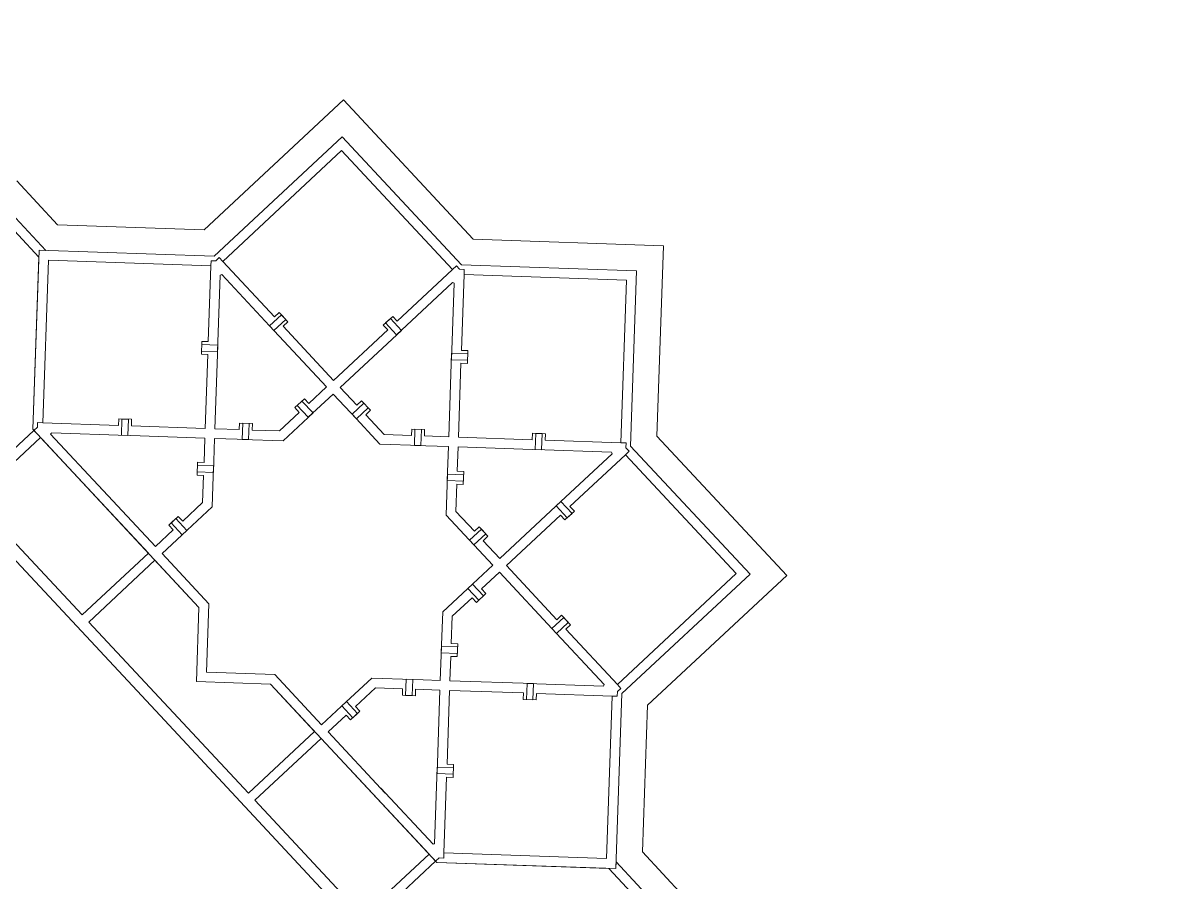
# Model space of a CAD drawing. Header units: inches. Extents: x 733725 to 1472938, y 4017711 to 8040520.
# Drawn here: x 734777.98 to 734813.52, y 4018831.93 to 4018858.49 of the extents above; entities that cross this region are included whole.
import ezdxf

# ---------------------------------------------------------------- set-up
doc = ezdxf.new("R2010")
doc.units = ezdxf.units.IN
doc.header["$MEASUREMENT"] = 0
doc.layers.add('H-HARAM3', color=123, linetype='Continuous', lineweight=5)
doc.layers.add('H-MAFSALL', color=31, linetype='Continuous', lineweight=13)

msp = doc.modelspace()

# ---------------------------------------------------------------- hatches: boundary and pattern name
at = {"layer": 'H-MAFSALL'}
h = msp.add_hatch(dxfattribs=at)
h.set_pattern_fill('ANGLE', color=256, scale=0.3, angle=45, style=0)
h.set_pattern_definition([(44.999999983, (-0.0012, 0.0002), (-1.4817422595, 1.4817422604), [1.524, -0.5715]), (134.999999983, (-0.0012, 0.0002), (-1.4817422604, -1.4817422595), [1.524, -0.5715])])
edge = h.paths.add_edge_path(flags=16)
edge.add_arc((734483.445, 4019138.19), 8, -50, 310)
edge = h.paths.add_edge_path(flags=16)
edge.add_arc((735041.69, 4018744.78), 5, 130, 310)
edge.add_arc((735041.69, 4018744.78), 5, -50, 130)
edge = h.paths.add_edge_path(flags=16)
edge.add_arc((734929.449, 4018650.032), 10, 307.1029, 310)
edge.add_line((734935.877, 4018642.372), (734935.481, 4018642.057))
edge = h.paths.add_edge_path(flags=16)
edge.add_arc((734448.304, 4018988.959), 5, -50, 310)
edge = h.paths.add_edge_path(flags=16)
edge.add_arc((734929.449, 4018650.032), 10, -50, 310)
edge = h.paths.add_edge_path()
edge.add_line((734470.495, 4018819.804), (734535.003, 4018852.189))
edge.add_line((734535.003, 4018852.189), (734535.003, 4018852.189))
edge.add_line((734535.003, 4018852.189), (734572.914, 4018810.916))
edge.add_arc((734615.714, 4018815.067), 43, 185.5397, 259.5981)
edge.add_line((734607.95, 4018772.774), (734656.259, 4018720.181))
edge.add_line((734656.259, 4018720.181), (734681.017, 4018702.881))
edge.add_line((734681.017, 4018702.881), (734689.467, 4018687.669))
edge.add_line((734689.467, 4018687.669), (734694.857, 4018680.12))
edge.add_line((734694.857, 4018680.12), (734719.321, 4018651.346))
edge.add_line((734719.321, 4018651.346), (734735.321, 4018631.946))
edge.add_line((734735.321, 4018631.946), (734738.811, 4018624.304))
edge.add_line((734738.811, 4018624.304), (734748.26, 4018603.512))
edge.add_line((734748.26, 4018603.512), (734747.516, 4018601.656))
edge.add_arc((734785.506, 4018511.871), 97.491, 107.72929, 112.93457, ccw=False)
edge.add_arc((734656.551, 4018541.881), 117.492, 25.08126, 32.34036, ccw=False)
edge.add_line((734762.964, 4018591.686), (734809.18, 4018581.942))
edge.add_line((734809.18, 4018581.942), (734866.219, 4018571.729))
edge.add_line((734866.219, 4018571.729), (734867.898, 4018578.513))
edge.add_line((734867.898, 4018578.513), (734907.725, 4018615.005))
edge.add_line((734907.725, 4018615.005), (734912.431, 4018609.829))
edge.add_line((734912.431, 4018609.829), (734975.64, 4018667.103))
edge.add_line((734975.64, 4018667.103), (734970.981, 4018672.229))
edge.add_line((734970.981, 4018672.229), (735032.04, 4018727.74))
edge.add_line((735032.04, 4018727.74), (735037.306, 4018722.006))
edge.add_line((735037.306, 4018722.006), (735052.413, 4018735.663))
edge.add_line((735052.413, 4018735.663), (735059.338, 4018741.922))
edge.add_line((735059.338, 4018741.922), (735066.401, 4018748.341))
edge.add_line((735066.401, 4018748.341), (735061.106, 4018754.165))
edge.add_line((735061.106, 4018754.165), (735117.118, 4018805.091))
edge.add_line((735117.118, 4018805.091), (735104.817, 4018818.622))
edge.add_line((735104.817, 4018818.622), (734958.677, 4018685.762))
edge.add_line((734958.677, 4018685.762), (734951.519, 4018693.635))
edge.add_line((734951.519, 4018693.635), (734933.872, 4018677.591))
edge.add_line((734933.872, 4018677.591), (734905.385, 4018651.693))
edge.add_line((734905.385, 4018651.693), (734888.108, 4018635.985))
edge.add_line((734888.108, 4018635.985), (734892.767, 4018630.86))
edge.add_line((734892.767, 4018630.86), (734854.667, 4018596.221))
edge.add_line((734854.667, 4018596.221), (734784.293, 4018608.823))
edge.add_arc((734788.7, 4018633.431), 25, 217.1653, 259.8479, ccw=False)
edge.add_line((734768.777, 4018618.328), (734704.047, 4018703.715))
edge.add_line((734704.047, 4018703.715), (734708.534, 4018710.947))
edge.add_line((734708.534, 4018710.947), (734700.207, 4018716.114))
edge.add_line((734700.207, 4018716.114), (734704.039, 4018722.289))
edge.add_line((734704.039, 4018722.289), (734698.091, 4018725.98))
edge.add_line((734698.091, 4018725.98), (734702.273, 4018732.721))
edge.add_line((734702.273, 4018732.721), (734702.336, 4018732.679))
edge.add_arc((734708.117, 4018741.415), 10.475, 236.5024, 314.0512)
edge.add_line((734715.401, 4018733.886), (734717.159, 4018735.485))
edge.add_line((734717.159, 4018735.485), (734722.231, 4018740.095))
edge.add_line((734722.231, 4018740.095), (734720.065, 4018742.478))
edge.add_line((734720.065, 4018742.478), (734726.132, 4018747.994))
edge.add_line((734726.132, 4018747.994), (734719.41, 4018755.387))
edge.add_line((734719.41, 4018755.387), (734713.218, 4018749.758))
edge.add_line((734713.218, 4018749.758), (734710.291, 4018752.978))
edge.add_line((734710.291, 4018752.978), (734716.483, 4018758.607))
edge.add_line((734716.483, 4018758.607), (734709.759, 4018766.003))
edge.add_line((734709.759, 4018766.003), (734703.567, 4018760.373))
edge.add_line((734703.567, 4018760.373), (734700.64, 4018763.593))
edge.add_line((734700.64, 4018763.593), (734706.832, 4018769.222))
edge.add_line((734706.832, 4018769.222), (734700.111, 4018776.616))
edge.add_line((734700.111, 4018776.616), (734694.4, 4018771.424))
edge.add_line((734694.4, 4018771.424), (734692.234, 4018773.807))
edge.add_line((734692.234, 4018773.807), (734686.631, 4018768.713))
edge.add_line((734686.631, 4018768.713), (734683.931, 4018766.258))
edge.add_arc((734691.488, 4018755.604), 13.062, 125.3471, 234.1486)
edge.add_line((734683.838, 4018745.017), (734679.674, 4018738.306))
edge.add_line((734679.674, 4018738.306), (734673.726, 4018741.996))
edge.add_line((734673.726, 4018741.996), (734673.41, 4018741.491))
edge.add_line((734673.41, 4018741.491), (734673.274, 4018741.576))
edge.add_line((734673.274, 4018741.576), (734669.424, 4018735.372))
edge.add_line((734669.424, 4018735.372), (734662.891, 4018739.425))
edge.add_line((734662.891, 4018739.425), (734661.12, 4018740.524))
edge.add_line((734661.12, 4018740.524), (734662.269, 4018742.424))
edge.add_line((734662.269, 4018742.424), (734639.091, 4018767.919))
edge.add_line((734639.091, 4018767.919), (734644.863, 4018773.166))
edge.add_line((734644.863, 4018773.166), (734641.27, 4018777.117))
edge.add_line((734641.27, 4018777.117), (734635.499, 4018771.87))
edge.add_line((734635.499, 4018771.87), (734624.539, 4018783.924))
edge.add_line((734624.539, 4018783.924), (734623.801, 4018783.25))
edge.add_line((734623.801, 4018783.25), (734611.491, 4018796.79))
edge.add_line((734611.491, 4018796.79), (734615.969, 4018800.904))
edge.add_line((734615.969, 4018800.904), (734613.206, 4018803.943))
edge.add_line((734613.206, 4018803.943), (734611.359, 4018802.264))
edge.add_line((734611.359, 4018802.264), (734611.02, 4018802.637))
edge.add_line((734611.02, 4018802.637), (734608.08, 4018802.777))
edge.add_line((734608.08, 4018802.777), (734607.708, 4018802.438))
edge.add_line((734607.708, 4018802.438), (734600.959, 4018809.861))
edge.add_line((734600.959, 4018809.861), (734601.332, 4018810.2))
edge.add_line((734601.332, 4018810.2), (734601.471, 4018813.14))
edge.add_line((734601.471, 4018813.14), (734601.133, 4018813.512))
edge.add_line((734601.133, 4018813.512), (734602.98, 4018815.191))
edge.add_line((734602.98, 4018815.191), (734600.195, 4018818.254))
edge.add_line((734600.195, 4018818.254), (734595.696, 4018814.164))
edge.add_line((734595.696, 4018814.164), (734583.386, 4018827.704))
edge.add_line((734583.386, 4018827.704), (734584.128, 4018828.375))
edge.add_line((734584.128, 4018828.375), (734573.169, 4018840.43))
edge.add_line((734573.169, 4018840.43), (734578.94, 4018845.677))
edge.add_line((734578.94, 4018845.677), (734575.348, 4018849.628))
edge.add_line((734575.348, 4018849.628), (734569.576, 4018844.381))
edge.add_line((734569.576, 4018844.381), (734546.398, 4018869.875))
edge.add_line((734546.398, 4018869.875), (734544.397, 4018868.912))
edge.add_line((734544.397, 4018868.912), (734540.057, 4018877.668))
edge.add_line((734540.057, 4018877.668), (734546.599, 4018880.911))
edge.add_line((734546.599, 4018880.911), (734546.526, 4018881.057))
edge.add_line((734546.526, 4018881.057), (734547.06, 4018881.322))
edge.add_line((734547.06, 4018881.322), (734543.952, 4018887.593))
edge.add_line((734543.952, 4018887.593), (734551.028, 4018891.101))
edge.add_arc((734562.294, 4018897.711), 13.062, 210.4016, 319.2031)
edge.add_line((734572.182, 4018889.177), (734580.485, 4018896.725))
edge.add_line((734580.485, 4018896.725), (734578.319, 4018899.107))
edge.add_line((734578.319, 4018899.107), (734584.029, 4018904.299))
edge.add_line((734584.029, 4018904.299), (734577.183, 4018911.579))
edge.add_line((734577.183, 4018911.579), (734571.116, 4018906.063))
edge.add_line((734571.116, 4018906.063), (734568.189, 4018909.283))
edge.add_line((734568.189, 4018909.283), (734574.256, 4018914.799))
edge.add_line((734574.256, 4018914.799), (734567.532, 4018922.195))
edge.add_line((734567.532, 4018922.195), (734561.465, 4018916.679))
edge.add_line((734561.465, 4018916.679), (734558.538, 4018919.898))
edge.add_line((734558.538, 4018919.898), (734564.605, 4018925.414))
edge.add_line((734564.605, 4018925.414), (734558.008, 4018932.921))
edge.add_line((734558.008, 4018932.921), (734551.941, 4018927.405))
edge.add_line((734551.941, 4018927.405), (734549.774, 4018929.787))
edge.add_line((734549.774, 4018929.787), (734542.945, 4018923.578))
edge.add_arc((734549.637, 4018915.633), 10.388, 130.1084, 208.8482)
edge.add_line((734540.538, 4018910.621), (734533.43, 4018907.097))
edge.add_line((734533.43, 4018907.097), (734530.321, 4018913.369))
edge.add_line((734530.321, 4018913.369), (734523.81, 4018910.141))
edge.add_line((734523.81, 4018910.141), (734519.422, 4018918.991))
edge.add_line((734519.422, 4018918.991), (734518.414, 4018918.49))
edge.add_line((734518.414, 4018918.49), (734483.652, 4018963.612))
edge.add_line((734483.652, 4018963.612), (734466.216, 4018986.25))
edge.add_arc((734446.342, 4018986.524), 19.876, -0.7881, 95.2465)
edge.add_line((734444.525, 4019006.316), (734441.745, 4019010.015))
edge.add_arc((734457.733, 4019022.03), 20, 159.6381, 216.9245, ccw=False)
edge.add_line((734438.983, 4019028.989), (734449.624, 4019057.661))
edge.add_arc((734468.375, 4019050.702), 20, 132.2751, 159.6381, ccw=False)
edge.add_line((734454.921, 4019065.5), (734492.174, 4019099.369))
edge.add_line((734492.174, 4019099.369), (734492.352, 4019103.094))
edge.add_line((734492.352, 4019103.094), (734518.495, 4019128.91))
edge.add_line((734518.495, 4019128.91), (734515.932, 4019129.032))
edge.add_line((734515.932, 4019129.032), (734509.618, 4019135.985))
edge.add_line((734509.618, 4019135.985), (734510.13, 4019146.749))
edge.add_line((734510.13, 4019146.749), (734519.735, 4019155.04))
edge.add_line((734519.735, 4019155.04), (734521.152, 4019171.133))
edge.add_line((734521.152, 4019171.133), (734507.472, 4019199.486))
edge.add_line((734507.472, 4019199.486), (734476.686, 4019171.099))
edge.add_line((734476.686, 4019171.099), (734472.574, 4019167.308))
edge.add_line((734472.574, 4019167.308), (734466.913, 4019162.087))
edge.add_line((734466.913, 4019162.087), (734466.392, 4019149.251))
edge.add_line((734466.392, 4019149.251), (734473.058, 4019142.023))
edge.add_line((734473.058, 4019142.023), (734470.728, 4019136.003))
edge.add_line((734470.728, 4019136.003), (734468.209, 4019122.907))
edge.add_line((734468.209, 4019122.907), (734466.607, 4019104.847))
edge.add_line((734466.607, 4019104.847), (734464.67, 4019103.328))
edge.add_line((734464.67, 4019103.328), (734460.43, 4019099.47))
edge.add_line((734460.43, 4019099.47), (734439.912, 4019080.557))
edge.add_arc((734466.972, 4019051.099), 40, 132.5703, 159.9333)
edge.add_line((734429.4, 4019064.824), (734425.787, 4019054.932))
edge.add_arc((734492.611, 4019019.499), 75.638, 152.06563, 155.27115)
edge.add_line((734423.91, 4019051.14), (734418.436, 4019034.299))
edge.add_line((734418.436, 4019034.299), (734418.393, 4019032.833))
edge.add_arc((734464.107, 4019027.499), 46.024, 173.3446, 190.8662)
edge.add_arc((734458.101, 4019026.815), 40, 191.5252, 222.5703)
edge.add_line((734428.643, 4018999.755), (734431.55, 4018996.591))
edge.add_arc((734450.637, 4018990.594), 20.007, 162.5586, 282.582)
edge.add_line((734454.995, 4018971.068), (734472.935, 4018951.538))
edge.add_line((734472.935, 4018951.538), (734489.366, 4018933.651))
edge.add_line((734489.366, 4018933.651), (734498.083, 4018916.295))
edge.add_line((734498.083, 4018916.295), (734467.009, 4018900.695))
edge.add_line((734467.009, 4018900.695), (734457.734, 4018896.038))
edge.add_line((734457.734, 4018896.038), (734446.846, 4018890.572))
edge.add_line((734446.846, 4018890.572), (734436.474, 4018885.365))
edge.add_line((734436.474, 4018885.365), (734448.8, 4018875.981))
edge.add_line((734448.8, 4018875.981), (734461.775, 4018837.145))
edge.add_line((734461.775, 4018837.145), (734470.495, 4018819.804))

# ---------------------------------------------------------------- linework, layer by layer
at = {"layer": 'H-HARAM3'}
for p, q in [((734783.581, 4018852.095), (734787.888, 4018856.112)), ((734783.581, 4018852.095), (734787.888, 4018856.112)), ((734787.888, 4018856.112), (734791.904, 4018851.805)), ((734787.888, 4018856.112), (734791.904, 4018851.805)), ((734787.848, 4018854.974), (734783.886, 4018851.279)), ((734787.848, 4018854.974), (734783.886, 4018851.279)), ((734791.543, 4018851.013), (734787.848, 4018854.974)), ((734791.543, 4018851.013), (734787.848, 4018854.974)), ((734784.155, 4018851.12), (734787.833, 4018854.55)), ((734784.155, 4018851.12), (734787.833, 4018854.55)), ((734787.833, 4018854.55), (734791.264, 4018850.872)), ((734787.833, 4018854.55), (734791.264, 4018850.872)), ((734777.781, 4018853.607), (734779.045, 4018852.252)), ((734777.781, 4018853.607), (734779.045, 4018852.252)), ((734777.193, 4018853.058), (734778.684, 4018851.46)), ((734777.193, 4018853.058), (734778.684, 4018851.46)), ((734778.464, 4018851.255), (734777.124, 4018852.693)), ((734778.464, 4018851.255), (734777.124, 4018852.693)), ((734779.045, 4018852.252), (734783.581, 4018852.095)), ((734779.045, 4018852.252), (734783.581, 4018852.095)), ((734791.904, 4018851.805), (734797.79, 4018851.6)), ((734791.904, 4018851.805), (734797.79, 4018851.6)), ((734797.79, 4018851.6), (734797.585, 4018845.715)), ((734797.79, 4018851.6), (734797.585, 4018845.715)), ((734778.472, 4018851.467), (734778.279, 4018845.929)), ((734778.472, 4018851.467), (734778.279, 4018845.929)), ((734778.472, 4018851.467), (734778.279, 4018845.929)), ((734778.472, 4018851.467), (734778.279, 4018845.929)), ((734778.279, 4018845.929), (734778.464, 4018851.255)), ((734778.279, 4018845.929), (734778.464, 4018851.255)), ((734778.684, 4018851.46), (734778.472, 4018851.467)), ((734783.886, 4018851.279), (734778.472, 4018851.467)), ((734778.684, 4018851.46), (734778.472, 4018851.467)), ((734783.886, 4018851.279), (734778.472, 4018851.467)), ((734783.939, 4018851.137), (734784.046, 4018851.237)), ((734784.046, 4018851.237), (734783.939, 4018851.137)), ((734784.046, 4018851.237), (734783.939, 4018851.137)), ((734783.939, 4018851.137), (734784.046, 4018851.237)), ((734784.046, 4018851.237), (734784.155, 4018851.12)), ((734784.155, 4018851.12), (734784.046, 4018851.237)), ((734784.155, 4018851.12), (734784.046, 4018851.237)), ((734784.046, 4018851.237), (734784.155, 4018851.12)), ((734778.586, 4018846.13), (734778.761, 4018851.157)), ((734778.586, 4018846.13), (734778.761, 4018851.157)), ((734778.761, 4018851.157), (734783.788, 4018850.982)), ((734778.761, 4018851.157), (734783.788, 4018850.982)), ((734783.788, 4018850.982), (734783.706, 4018848.639)), ((734783.788, 4018850.982), (734783.706, 4018848.639)), ((734783.788, 4018850.982), (734783.793, 4018851.142)), ((734783.793, 4018851.142), (734783.788, 4018850.982)), ((734783.793, 4018851.142), (734783.788, 4018850.982)), ((734783.788, 4018850.982), (734783.793, 4018851.142)), ((734783.793, 4018851.142), (734783.939, 4018851.137)), ((734783.939, 4018851.137), (734783.793, 4018851.142)), ((734783.793, 4018851.142), (734783.939, 4018851.137)), ((734783.939, 4018851.137), (734783.793, 4018851.142)), ((734785.754, 4018849.405), (734784.155, 4018851.12)), ((734785.754, 4018849.405), (734784.155, 4018851.12)), ((734791.264, 4018850.872), (734789.55, 4018849.273)), ((734791.264, 4018850.872), (734789.55, 4018849.273)), ((734791.264, 4018850.872), (734791.381, 4018850.981)), ((734791.381, 4018850.981), (734791.264, 4018850.872)), ((734791.264, 4018850.872), (734791.381, 4018850.981)), ((734791.381, 4018850.981), (734791.264, 4018850.872)), ((734791.381, 4018850.981), (734791.481, 4018850.875)), ((734791.481, 4018850.875), (734791.381, 4018850.981)), ((734791.481, 4018850.875), (734791.381, 4018850.981)), ((734791.381, 4018850.981), (734791.481, 4018850.875)), ((734791.481, 4018850.875), (734791.626, 4018850.87)), ((734791.626, 4018850.87), (734791.481, 4018850.875)), ((734791.481, 4018850.875), (734791.626, 4018850.87)), ((734791.626, 4018850.87), (734791.481, 4018850.875)), ((734796.958, 4018850.824), (734791.543, 4018851.013)), ((734796.958, 4018850.824), (734791.543, 4018851.013)), ((734791.626, 4018850.87), (734791.621, 4018850.71)), ((734791.621, 4018850.71), (734791.626, 4018850.87)), ((734791.626, 4018850.87), (734791.621, 4018850.71)), ((734791.621, 4018850.71), (734791.626, 4018850.87)), ((734783.996, 4018848.329), (734784.078, 4018850.695)), ((734783.996, 4018848.329), (734784.078, 4018850.695)), ((734784.078, 4018850.695), (734784.102, 4018850.703)), ((734784.078, 4018850.695), (734784.102, 4018850.703)), ((734784.102, 4018850.703), (734784.125, 4018850.712)), ((734784.102, 4018850.703), (734784.125, 4018850.712)), ((734784.125, 4018850.712), (734785.739, 4018848.981)), ((734784.125, 4018850.712), (734785.739, 4018848.981)), ((734791.539, 4018848.367), (734791.621, 4018850.71)), ((734791.539, 4018848.367), (734791.621, 4018850.71)), ((734791.621, 4018850.71), (734796.648, 4018850.535)), ((734791.621, 4018850.71), (734796.648, 4018850.535)), ((734796.648, 4018850.535), (734796.473, 4018845.508)), ((734796.648, 4018850.535), (734796.473, 4018845.508)), ((734796.769, 4018845.41), (734796.958, 4018850.824)), ((734796.769, 4018845.41), (734796.958, 4018850.824)), ((734791.266, 4018850.464), (734789.535, 4018848.849)), ((734791.266, 4018850.464), (734789.535, 4018848.849)), ((734791.229, 4018848.078), (734791.311, 4018850.443)), ((734791.229, 4018848.078), (734791.311, 4018850.443)), ((734791.289, 4018850.453), (734791.266, 4018850.464)), ((734791.289, 4018850.453), (734791.266, 4018850.464)), ((734791.311, 4018850.443), (734791.289, 4018850.453)), ((734791.311, 4018850.443), (734791.289, 4018850.453)), ((734785.969, 4018849.469), (734785.603, 4018849.128)), ((734785.969, 4018849.469), (734785.603, 4018849.128)), ((734785.9, 4018849.542), (734785.754, 4018849.405)), ((734785.9, 4018849.542), (734785.754, 4018849.405)), ((734786.173, 4018849.249), (734785.9, 4018849.542)), ((734786.173, 4018849.249), (734785.9, 4018849.542)), ((734786.105, 4018849.322), (734785.969, 4018849.469)), ((734786.105, 4018849.322), (734785.969, 4018849.469)), ((734785.603, 4018849.128), (734787.367, 4018847.237)), ((734785.603, 4018849.128), (734787.367, 4018847.237)), ((734785.739, 4018848.981), (734786.105, 4018849.322)), ((734785.739, 4018848.981), (734786.105, 4018849.322)), ((734786.027, 4018849.113), (734786.173, 4018849.249)), ((734786.027, 4018849.113), (734786.173, 4018849.249)), ((734787.586, 4018847.441), (734786.027, 4018849.113)), ((734787.586, 4018847.441), (734786.027, 4018849.113)), ((734789.413, 4018849.42), (734789.121, 4018849.147)), ((734789.413, 4018849.42), (734789.121, 4018849.147)), ((734789.121, 4018849.147), (734789.257, 4018849)), ((734789.121, 4018849.147), (734789.257, 4018849)), ((734789.194, 4018849.215), (734789.34, 4018849.351)), ((734789.194, 4018849.215), (734789.34, 4018849.351)), ((734789.535, 4018848.849), (734789.194, 4018849.215)), ((734789.535, 4018848.849), (734789.194, 4018849.215)), ((734789.34, 4018849.351), (734789.681, 4018848.986)), ((734789.34, 4018849.351), (734789.681, 4018848.986)), ((734789.55, 4018849.273), (734789.413, 4018849.42)), ((734789.55, 4018849.273), (734789.413, 4018849.42)), ((734782.216, 4018837.074), (734771.226, 4018848.856)), ((734782.216, 4018837.074), (734771.226, 4018848.856)), ((734789.257, 4018849), (734787.586, 4018847.441)), ((734789.257, 4018849), (734787.586, 4018847.441)), ((734789.681, 4018848.986), (734787.791, 4018847.222)), ((734789.681, 4018848.986), (734787.791, 4018847.222)), ((734783.507, 4018848.646), (734783.493, 4018848.247)), ((734783.507, 4018848.646), (734783.493, 4018848.247)), ((734783.503, 4018848.546), (734783.496, 4018848.347)), ((734783.503, 4018848.546), (734783.496, 4018848.347)), ((734784.003, 4018848.529), (734783.503, 4018848.546)), ((734784.003, 4018848.529), (734783.503, 4018848.546)), ((734783.706, 4018848.639), (734783.507, 4018848.646)), ((734783.706, 4018848.639), (734783.507, 4018848.646)), ((734783.913, 4018845.945), (734784.003, 4018848.529)), ((734783.913, 4018845.945), (734784.003, 4018848.529)), ((734783.493, 4018848.247), (734783.693, 4018848.24)), ((734783.493, 4018848.247), (734783.693, 4018848.24)), ((734783.496, 4018848.347), (734783.996, 4018848.329)), ((734783.496, 4018848.347), (734783.996, 4018848.329)), ((734783.693, 4018848.24), (734783.613, 4018845.955)), ((734783.693, 4018848.24), (734783.613, 4018845.955)), ((734791.146, 4018845.693), (734791.236, 4018848.277)), ((734791.146, 4018845.693), (734791.236, 4018848.277)), ((734791.729, 4018848.06), (734791.229, 4018848.078)), ((734791.729, 4018848.06), (734791.229, 4018848.078)), ((734791.236, 4018848.277), (734791.736, 4018848.26)), ((734791.236, 4018848.277), (734791.736, 4018848.26)), ((734791.739, 4018848.36), (734791.539, 4018848.367)), ((734791.739, 4018848.36), (734791.539, 4018848.367)), ((734791.725, 4018847.96), (734791.739, 4018848.36)), ((734791.725, 4018847.96), (734791.739, 4018848.36)), ((734791.736, 4018848.26), (734791.729, 4018848.06)), ((734791.736, 4018848.26), (734791.729, 4018848.06)), ((734791.446, 4018845.683), (734791.525, 4018847.967)), ((734791.446, 4018845.683), (734791.525, 4018847.967)), ((734791.525, 4018847.967), (734791.725, 4018847.96)), ((734791.525, 4018847.967), (734791.725, 4018847.96)), ((734786.801, 4018846.299), (734787.571, 4018847.017)), ((734786.801, 4018846.299), (734787.571, 4018847.017)), ((734787.367, 4018847.237), (734786.815, 4018846.723)), ((734787.367, 4018847.237), (734786.815, 4018846.723)), ((734787.571, 4018847.017), (734788.29, 4018846.247)), ((734787.571, 4018847.017), (734788.29, 4018846.247)), ((734787.791, 4018847.222), (734788.305, 4018846.671)), ((734787.791, 4018847.222), (734788.305, 4018846.671)), ((734786.679, 4018846.869), (734786.386, 4018846.596)), ((734786.679, 4018846.869), (734786.386, 4018846.596)), ((734786.386, 4018846.596), (734786.523, 4018846.45)), ((734786.386, 4018846.596), (734786.523, 4018846.45)), ((734786.606, 4018846.801), (734786.459, 4018846.664)), ((734786.606, 4018846.801), (734786.459, 4018846.664)), ((734786.459, 4018846.664), (734786.801, 4018846.299)), ((734786.459, 4018846.664), (734786.801, 4018846.299)), ((734786.947, 4018846.435), (734786.606, 4018846.801)), ((734786.947, 4018846.435), (734786.606, 4018846.801)), ((734786.815, 4018846.723), (734786.679, 4018846.869)), ((734786.815, 4018846.723), (734786.679, 4018846.869)), ((734788.519, 4018846.734), (734788.154, 4018846.393)), ((734788.519, 4018846.734), (734788.154, 4018846.393)), ((734788.305, 4018846.671), (734788.451, 4018846.807)), ((734788.305, 4018846.671), (734788.451, 4018846.807)), ((734788.451, 4018846.807), (734788.724, 4018846.515)), ((734788.451, 4018846.807), (734788.724, 4018846.515)), ((734788.656, 4018846.588), (734788.519, 4018846.734)), ((734788.656, 4018846.588), (734788.519, 4018846.734)), ((734780.936, 4018846.249), (734780.929, 4018846.049)), ((734780.936, 4018846.249), (734780.929, 4018846.049)), ((734781.336, 4018846.235), (734780.936, 4018846.249)), ((734781.336, 4018846.235), (734780.936, 4018846.249)), ((734781.019, 4018845.746), (734781.036, 4018846.245)), ((734781.019, 4018845.746), (734781.036, 4018846.245)), ((734781.036, 4018846.245), (734781.236, 4018846.238)), ((734781.036, 4018846.245), (734781.236, 4018846.238)), ((734786.523, 4018846.45), (734785.907, 4018845.876)), ((734786.523, 4018846.45), (734785.907, 4018845.876)), ((734786.021, 4018845.572), (734786.947, 4018846.435)), ((734786.021, 4018845.572), (734786.947, 4018846.435)), ((734788.154, 4018846.393), (734789.017, 4018845.467)), ((734788.154, 4018846.393), (734789.017, 4018845.467)), ((734788.29, 4018846.247), (734788.656, 4018846.588)), ((734788.29, 4018846.247), (734788.656, 4018846.588)), ((734788.724, 4018846.515), (734788.578, 4018846.378)), ((734788.724, 4018846.515), (734788.578, 4018846.378)), ((734788.578, 4018846.378), (734789.152, 4018845.763)), ((734788.578, 4018846.378), (734789.152, 4018845.763)), ((734776.266, 4018843.98), (734778.315, 4018845.891)), ((734776.266, 4018843.98), (734778.315, 4018845.891)), ((734778.279, 4018845.929), (734783.42, 4018840.417)), ((734778.279, 4018845.929), (734783.42, 4018840.417)), ((734778.315, 4018845.891), (734778.279, 4018845.929)), ((734778.315, 4018845.891), (734778.279, 4018845.929)), ((734778.279, 4018845.929), (734783.42, 4018840.417)), ((734778.279, 4018845.929), (734783.42, 4018840.417)), ((734778.315, 4018845.891), (734778.421, 4018845.99)), ((734778.421, 4018845.99), (734778.315, 4018845.891)), ((734778.421, 4018845.99), (734778.315, 4018845.891)), ((734778.315, 4018845.891), (734778.421, 4018845.99)), ((734778.424, 4018845.774), (734778.315, 4018845.891)), ((734778.315, 4018845.891), (734778.424, 4018845.774)), ((734778.424, 4018845.774), (734778.315, 4018845.891)), ((734778.315, 4018845.891), (734778.424, 4018845.774)), ((734778.421, 4018845.99), (734778.426, 4018846.136)), ((734778.426, 4018846.136), (734778.421, 4018845.99)), ((734778.426, 4018846.136), (734778.421, 4018845.99)), ((734778.421, 4018845.99), (734778.426, 4018846.136)), ((734778.426, 4018846.136), (734778.586, 4018846.13)), ((734778.586, 4018846.13), (734778.426, 4018846.136)), ((734778.586, 4018846.13), (734778.426, 4018846.136)), ((734778.426, 4018846.136), (734778.586, 4018846.13)), ((734780.929, 4018846.049), (734778.586, 4018846.13)), ((734780.929, 4018846.049), (734778.586, 4018846.13)), ((734781.236, 4018846.238), (734781.218, 4018845.739)), ((734781.236, 4018846.238), (734781.218, 4018845.739)), ((734781.329, 4018846.035), (734781.336, 4018846.235)), ((734781.329, 4018846.035), (734781.336, 4018846.235)), ((734783.613, 4018845.955), (734781.329, 4018846.035)), ((734783.613, 4018845.955), (734781.329, 4018846.035)), ((734784.666, 4018845.919), (734783.913, 4018845.945)), ((734784.666, 4018845.919), (734783.913, 4018845.945)), ((734784.673, 4018846.119), (734784.666, 4018845.919)), ((734784.673, 4018846.119), (734784.666, 4018845.919)), ((734785.073, 4018846.105), (734784.673, 4018846.119)), ((734785.073, 4018846.105), (734784.673, 4018846.119)), ((734784.773, 4018846.115), (734784.756, 4018845.616)), ((734784.773, 4018846.115), (734784.756, 4018845.616)), ((734784.973, 4018846.108), (734784.773, 4018846.115)), ((734784.973, 4018846.108), (734784.773, 4018846.115)), ((734784.956, 4018845.609), (734784.973, 4018846.108)), ((734784.956, 4018845.609), (734784.973, 4018846.108)), ((734785.066, 4018845.905), (734785.073, 4018846.105)), ((734785.066, 4018845.905), (734785.073, 4018846.105)), ((734785.907, 4018845.876), (734785.066, 4018845.905)), ((734785.907, 4018845.876), (734785.066, 4018845.905)), ((734789.993, 4018845.734), (734790, 4018845.933)), ((734789.993, 4018845.734), (734790, 4018845.933)), ((734790, 4018845.933), (734790.4, 4018845.919)), ((734790, 4018845.933), (734790.4, 4018845.919)), ((734790.1, 4018845.93), (734790.082, 4018845.43)), ((734790.1, 4018845.93), (734790.082, 4018845.43)), ((734790.3, 4018845.923), (734790.1, 4018845.93)), ((734790.3, 4018845.923), (734790.1, 4018845.93)), ((734790.282, 4018845.423), (734790.3, 4018845.923)), ((734790.282, 4018845.423), (734790.3, 4018845.923)), ((734790.4, 4018845.919), (734790.393, 4018845.72)), ((734790.4, 4018845.919), (734790.393, 4018845.72)), ((734778.519, 4018845.671), (734776.471, 4018843.761)), ((734778.519, 4018845.671), (734776.471, 4018843.761)), ((734781.855, 4018842.095), (734778.519, 4018845.671)), ((734781.855, 4018842.095), (734778.519, 4018845.671)), ((734778.843, 4018845.798), (734778.832, 4018845.775)), ((734778.843, 4018845.798), (734778.832, 4018845.775)), ((734778.832, 4018845.775), (734780.447, 4018844.045)), ((734778.832, 4018845.775), (734780.447, 4018844.045)), ((734778.853, 4018845.821), (734778.843, 4018845.798)), ((734778.853, 4018845.821), (734778.843, 4018845.798)), ((734781.218, 4018845.739), (734778.853, 4018845.821)), ((734781.218, 4018845.739), (734778.853, 4018845.821)), ((734783.603, 4018845.656), (734781.019, 4018845.746)), ((734783.603, 4018845.656), (734781.019, 4018845.746)), ((734783.576, 4018844.902), (734783.603, 4018845.656)), ((734783.576, 4018844.902), (734783.603, 4018845.656)), ((734783.866, 4018844.592), (734783.902, 4018845.645)), ((734783.866, 4018844.592), (734783.902, 4018845.645)), ((734783.902, 4018845.645), (734784.956, 4018845.609)), ((734783.902, 4018845.645), (734784.956, 4018845.609)), ((734784.756, 4018845.616), (734786.021, 4018845.572)), ((734784.756, 4018845.616), (734786.021, 4018845.572)), ((734789.152, 4018845.763), (734789.993, 4018845.734)), ((734789.152, 4018845.763), (734789.993, 4018845.734)), ((734790.393, 4018845.72), (734791.146, 4018845.693)), ((734790.393, 4018845.72), (734791.146, 4018845.693)), ((734793.73, 4018845.603), (734791.446, 4018845.683)), ((734793.73, 4018845.603), (734791.446, 4018845.683)), ((734793.737, 4018845.803), (734793.73, 4018845.603)), ((734793.737, 4018845.803), (734793.73, 4018845.603)), ((734794.137, 4018845.789), (734793.737, 4018845.803)), ((734794.137, 4018845.789), (734793.737, 4018845.803)), ((734793.837, 4018845.8), (734793.82, 4018845.3)), ((734793.837, 4018845.8), (734793.82, 4018845.3)), ((734794.037, 4018845.793), (734793.837, 4018845.8)), ((734794.037, 4018845.793), (734793.837, 4018845.8)), ((734794.019, 4018845.293), (734794.037, 4018845.793)), ((734794.019, 4018845.293), (734794.037, 4018845.793)), ((734794.13, 4018845.59), (734794.137, 4018845.789)), ((734794.13, 4018845.59), (734794.137, 4018845.789)), ((734796.473, 4018845.508), (734794.13, 4018845.59)), ((734796.473, 4018845.508), (734794.13, 4018845.59)), ((734797.585, 4018845.715), (734801.602, 4018841.408)), ((734797.585, 4018845.715), (734801.602, 4018841.408)), ((734789.017, 4018845.467), (734790.282, 4018845.423)), ((734789.017, 4018845.467), (734790.282, 4018845.423)), ((734790.082, 4018845.43), (734791.136, 4018845.394)), ((734790.082, 4018845.43), (734791.136, 4018845.394)), ((734791.136, 4018845.394), (734791.099, 4018844.34)), ((734791.136, 4018845.394), (734791.099, 4018844.34)), ((734791.409, 4018844.63), (734791.435, 4018845.383)), ((734791.409, 4018844.63), (734791.435, 4018845.383)), ((734791.435, 4018845.383), (734794.019, 4018845.293)), ((734791.435, 4018845.383), (734794.019, 4018845.293)), ((734793.82, 4018845.3), (734796.185, 4018845.218)), ((734793.82, 4018845.3), (734796.185, 4018845.218)), ((734796.185, 4018845.218), (734796.194, 4018845.194)), ((734796.185, 4018845.218), (734796.194, 4018845.194)), ((734796.194, 4018845.194), (734796.203, 4018845.171)), ((734796.194, 4018845.194), (734796.203, 4018845.171)), ((734796.633, 4018845.503), (734796.473, 4018845.508)), ((734796.473, 4018845.508), (734796.633, 4018845.503)), ((734796.633, 4018845.503), (734796.473, 4018845.508)), ((734796.473, 4018845.508), (734796.633, 4018845.503)), ((734796.61, 4018845.141), (734796.727, 4018845.25)), ((734796.727, 4018845.25), (734796.61, 4018845.141)), ((734796.61, 4018845.141), (734796.727, 4018845.25)), ((734796.727, 4018845.25), (734796.61, 4018845.141)), ((734796.628, 4018845.357), (734796.633, 4018845.503)), ((734796.633, 4018845.503), (734796.628, 4018845.357)), ((734796.633, 4018845.503), (734796.628, 4018845.357)), ((734796.628, 4018845.357), (734796.633, 4018845.503)), ((734796.727, 4018845.25), (734796.628, 4018845.357)), ((734796.628, 4018845.357), (734796.727, 4018845.25)), ((734796.727, 4018845.25), (734796.628, 4018845.357)), ((734796.628, 4018845.357), (734796.727, 4018845.25)), ((734800.465, 4018841.448), (734796.769, 4018845.41)), ((734800.465, 4018841.448), (734796.769, 4018845.41)), ((734783.363, 4018844.509), (734783.377, 4018844.909)), ((734783.363, 4018844.509), (734783.377, 4018844.909)), ((734783.377, 4018844.909), (734783.576, 4018844.902)), ((734783.377, 4018844.909), (734783.576, 4018844.902)), ((734796.203, 4018845.171), (734794.472, 4018843.557)), ((734796.203, 4018845.171), (734794.472, 4018843.557)), ((734796.61, 4018845.141), (734794.896, 4018843.542)), ((734796.61, 4018845.141), (734794.896, 4018843.542)), ((734800.041, 4018841.463), (734796.61, 4018845.141)), ((734800.041, 4018841.463), (734796.61, 4018845.141)), ((734783.562, 4018844.502), (734783.363, 4018844.509)), ((734783.562, 4018844.502), (734783.363, 4018844.509)), ((734783.373, 4018844.809), (734783.366, 4018844.609)), ((734783.373, 4018844.809), (734783.366, 4018844.609)), ((734783.366, 4018844.609), (734783.866, 4018844.592)), ((734783.366, 4018844.609), (734783.866, 4018844.592)), ((734783.873, 4018844.792), (734783.373, 4018844.809)), ((734783.873, 4018844.792), (734783.373, 4018844.809)), ((734783.533, 4018843.661), (734783.562, 4018844.502)), ((734783.533, 4018843.661), (734783.562, 4018844.502)), ((734783.829, 4018843.527), (734783.873, 4018844.792)), ((734783.829, 4018843.527), (734783.873, 4018844.792)), ((734791.106, 4018844.54), (734791.062, 4018843.275)), ((734791.106, 4018844.54), (734791.062, 4018843.275)), ((734791.606, 4018844.523), (734791.106, 4018844.54)), ((734791.606, 4018844.523), (734791.106, 4018844.54)), ((734791.609, 4018844.623), (734791.409, 4018844.63)), ((734791.609, 4018844.623), (734791.409, 4018844.63)), ((734791.595, 4018844.223), (734791.609, 4018844.623)), ((734791.595, 4018844.223), (734791.609, 4018844.623)), ((734791.599, 4018844.323), (734791.606, 4018844.523)), ((734791.599, 4018844.323), (734791.606, 4018844.523)), ((734780.31, 4018844.191), (734782.074, 4018842.3)), ((734780.447, 4018844.045), (734780.31, 4018844.191)), ((734780.31, 4018844.191), (734782.074, 4018842.3)), ((734780.447, 4018844.045), (734780.31, 4018844.191)), ((734791.099, 4018844.34), (734791.599, 4018844.323)), ((734791.099, 4018844.34), (734791.599, 4018844.323)), ((734791.366, 4018843.389), (734791.395, 4018844.23)), ((734791.366, 4018843.389), (734791.395, 4018844.23)), ((734791.395, 4018844.23), (734791.595, 4018844.223)), ((734791.395, 4018844.23), (734791.595, 4018844.223)), ((734776.471, 4018843.761), (734779.806, 4018840.185)), ((734776.471, 4018843.761), (734779.806, 4018840.185)), ((734782.903, 4018842.663), (734783.829, 4018843.527)), ((734782.903, 4018842.663), (734783.829, 4018843.527)), ((734782.918, 4018843.087), (734783.533, 4018843.661)), ((734782.918, 4018843.087), (734783.533, 4018843.661)), ((734794.618, 4018843.693), (734792.727, 4018841.929)), ((734794.618, 4018843.693), (734792.727, 4018841.929)), ((734794.472, 4018843.557), (734794.813, 4018843.191)), ((734794.472, 4018843.557), (734794.813, 4018843.191)), ((734794.959, 4018843.327), (734794.618, 4018843.693)), ((734794.959, 4018843.327), (734794.618, 4018843.693)), ((734794.896, 4018843.542), (734795.032, 4018843.396)), ((734794.896, 4018843.542), (734795.032, 4018843.396)), ((734782.489, 4018842.961), (734782.781, 4018843.233)), ((734782.489, 4018842.961), (734782.781, 4018843.233)), ((734782.708, 4018843.165), (734782.562, 4018843.029)), ((734782.708, 4018843.165), (734782.562, 4018843.029)), ((734783.049, 4018842.8), (734782.708, 4018843.165)), ((734783.049, 4018842.8), (734782.708, 4018843.165)), ((734782.781, 4018843.233), (734782.918, 4018843.087)), ((734782.781, 4018843.233), (734782.918, 4018843.087)), ((734791.062, 4018843.275), (734791.925, 4018842.349)), ((734791.062, 4018843.275), (734791.925, 4018842.349)), ((734791.94, 4018842.773), (734791.366, 4018843.389)), ((734791.94, 4018842.773), (734791.366, 4018843.389)), ((734794.603, 4018843.269), (734792.932, 4018841.71)), ((734794.603, 4018843.269), (734792.932, 4018841.71)), ((734794.74, 4018843.123), (734794.603, 4018843.269)), ((734794.74, 4018843.123), (734794.603, 4018843.269)), ((734795.032, 4018843.396), (734794.74, 4018843.123)), ((734795.032, 4018843.396), (734794.74, 4018843.123)), ((734794.813, 4018843.191), (734794.959, 4018843.327)), ((734794.813, 4018843.191), (734794.959, 4018843.327)), ((734782.074, 4018842.3), (734782.625, 4018842.814)), ((734782.074, 4018842.3), (734782.625, 4018842.814)), ((734782.279, 4018842.081), (734783.049, 4018842.8)), ((734782.279, 4018842.081), (734783.049, 4018842.8)), ((734782.625, 4018842.814), (734782.489, 4018842.961)), ((734782.625, 4018842.814), (734782.489, 4018842.961)), ((734782.562, 4018843.029), (734782.903, 4018842.663)), ((734782.562, 4018843.029), (734782.903, 4018842.663)), ((734792.155, 4018842.837), (734791.789, 4018842.496)), ((734792.155, 4018842.837), (734791.789, 4018842.496)), ((734791.925, 4018842.349), (734792.291, 4018842.69)), ((734791.925, 4018842.349), (734792.291, 4018842.69)), ((734792.086, 4018842.91), (734791.94, 4018842.773)), ((734792.086, 4018842.91), (734791.94, 4018842.773)), ((734792.359, 4018842.617), (734792.086, 4018842.91)), ((734792.359, 4018842.617), (734792.086, 4018842.91)), ((734792.291, 4018842.69), (734792.155, 4018842.837)), ((734792.291, 4018842.69), (734792.155, 4018842.837)), ((734791.789, 4018842.496), (734792.508, 4018841.725)), ((734791.789, 4018842.496), (734792.508, 4018841.725)), ((734792.213, 4018842.481), (734792.359, 4018842.617)), ((734792.213, 4018842.481), (734792.359, 4018842.617)), ((734792.727, 4018841.929), (734792.213, 4018842.481)), ((734792.727, 4018841.929), (734792.213, 4018842.481)), ((734779.806, 4018840.185), (734781.855, 4018842.095)), ((734779.806, 4018840.185), (734781.855, 4018842.095)), ((734783.724, 4018840.531), (734782.279, 4018842.081)), ((734783.724, 4018840.531), (734782.279, 4018842.081)), ((734782.059, 4018841.876), (734780.011, 4018839.965)), ((734780.011, 4018839.965), (734782.059, 4018841.876)), ((734782.059, 4018841.876), (734780.011, 4018839.965)), ((734780.011, 4018839.965), (734782.059, 4018841.876)), ((734783.42, 4018840.417), (734782.059, 4018841.876)), ((734782.059, 4018841.876), (734783.42, 4018840.417)), ((734783.42, 4018840.417), (734782.059, 4018841.876)), ((734782.059, 4018841.876), (734783.42, 4018840.417)), ((734792.508, 4018841.725), (734791.737, 4018841.006)), ((734792.508, 4018841.725), (734791.737, 4018841.006)), ((734792.932, 4018841.71), (734794.491, 4018840.039)), ((734792.932, 4018841.71), (734794.491, 4018840.039)), ((734792.712, 4018841.505), (734792.161, 4018840.991)), ((734792.712, 4018841.505), (734792.161, 4018840.991)), ((734794.476, 4018839.615), (734792.712, 4018841.505)), ((734794.476, 4018839.615), (734792.712, 4018841.505)), ((734796.363, 4018838.032), (734800.041, 4018841.463)), ((734796.363, 4018838.032), (734800.041, 4018841.463)), ((734796.503, 4018837.753), (734800.465, 4018841.448)), ((734796.503, 4018837.753), (734800.465, 4018841.448)), ((734801.602, 4018841.408), (734797.296, 4018837.392)), ((734801.602, 4018841.408), (734797.296, 4018837.392)), ((734791.883, 4018841.142), (734790.958, 4018840.279)), ((734791.883, 4018841.142), (734790.958, 4018840.279)), ((734791.737, 4018841.006), (734792.078, 4018840.64)), ((734791.737, 4018841.006), (734792.078, 4018840.64)), ((734792.225, 4018840.777), (734791.883, 4018841.142)), ((734792.225, 4018840.777), (734791.883, 4018841.142)), ((734792.161, 4018840.991), (734792.298, 4018840.845)), ((734792.161, 4018840.991), (734792.298, 4018840.845)), ((734791.869, 4018840.718), (734791.253, 4018840.144)), ((734791.869, 4018840.718), (734791.253, 4018840.144)), ((734792.005, 4018840.572), (734791.869, 4018840.718)), ((734792.005, 4018840.572), (734791.869, 4018840.718)), ((734792.298, 4018840.845), (734792.005, 4018840.572)), ((734792.298, 4018840.845), (734792.005, 4018840.572)), ((734792.078, 4018840.64), (734792.225, 4018840.777)), ((734792.078, 4018840.64), (734792.225, 4018840.777)), ((734783.42, 4018840.417), (734783.341, 4018838.123)), ((734783.42, 4018840.417), (734783.341, 4018838.123)), ((734783.341, 4018838.123), (734783.42, 4018840.417)), ((734783.42, 4018840.417), (734783.341, 4018838.123)), ((734783.42, 4018840.417), (734783.341, 4018838.123)), ((734783.42, 4018840.417), (734783.341, 4018838.123)), ((734783.42, 4018840.417), (734783.341, 4018838.123)), ((734783.341, 4018838.123), (734783.42, 4018840.417)), ((734783.651, 4018838.412), (734783.724, 4018840.531)), ((734783.651, 4018838.412), (734783.724, 4018840.531)), ((734790.958, 4018840.279), (734790.914, 4018839.014)), ((734790.958, 4018840.279), (734790.914, 4018839.014)), ((734780.011, 4018839.965), (734784.947, 4018834.673)), ((734784.947, 4018834.673), (734780.011, 4018839.965)), ((734780.011, 4018839.965), (734784.947, 4018834.673)), ((734784.947, 4018834.673), (734780.011, 4018839.965)), ((734791.253, 4018840.144), (734791.224, 4018839.303)), ((734791.253, 4018840.144), (734791.224, 4018839.303)), ((734794.34, 4018839.761), (734794.705, 4018840.102)), ((734794.34, 4018839.761), (734794.705, 4018840.102)), ((734794.842, 4018839.956), (734794.476, 4018839.615)), ((734794.842, 4018839.956), (734794.476, 4018839.615)), ((734794.491, 4018840.039), (734794.637, 4018840.175)), ((734794.491, 4018840.039), (734794.637, 4018840.175)), ((734794.637, 4018840.175), (734794.91, 4018839.883)), ((734794.637, 4018840.175), (734794.91, 4018839.883)), ((734794.705, 4018840.102), (734794.842, 4018839.956)), ((734794.705, 4018840.102), (734794.842, 4018839.956)), ((734794.91, 4018839.883), (734794.764, 4018839.746)), ((734794.91, 4018839.883), (734794.764, 4018839.746)), ((734795.954, 4018838.03), (734794.34, 4018839.761)), ((734795.954, 4018838.03), (734794.34, 4018839.761)), ((734794.764, 4018839.746), (734796.363, 4018838.032)), ((734794.764, 4018839.746), (734796.363, 4018838.032)), ((734790.921, 4018839.214), (734790.884, 4018838.16)), ((734790.921, 4018839.214), (734790.884, 4018838.16)), ((734791.42, 4018839.196), (734790.921, 4018839.214)), ((734791.42, 4018839.196), (734790.921, 4018839.214)), ((734791.224, 4018839.303), (734791.424, 4018839.296)), ((734791.224, 4018839.303), (734791.424, 4018839.296)), ((734791.424, 4018839.296), (734791.41, 4018838.896)), ((734791.424, 4018839.296), (734791.41, 4018838.896)), ((734791.413, 4018838.996), (734791.42, 4018839.196)), ((734791.413, 4018838.996), (734791.42, 4018839.196)), ((734790.914, 4018839.014), (734791.413, 4018838.996)), ((734790.914, 4018839.014), (734791.413, 4018838.996)), ((734791.21, 4018838.903), (734791.184, 4018838.15)), ((734791.21, 4018838.903), (734791.184, 4018838.15)), ((734791.41, 4018838.896), (734791.21, 4018838.903)), ((734791.41, 4018838.896), (734791.21, 4018838.903)), ((734783.341, 4018838.123), (734785.635, 4018838.043)), ((734783.341, 4018838.123), (734785.635, 4018838.043)), ((734785.635, 4018838.043), (734783.341, 4018838.123)), ((734783.341, 4018838.123), (734785.635, 4018838.043)), ((734783.341, 4018838.123), (734785.635, 4018838.043)), ((734783.341, 4018838.123), (734785.635, 4018838.043)), ((734785.635, 4018838.043), (734783.341, 4018838.123)), ((734783.341, 4018838.123), (734785.635, 4018838.043)), ((734785.769, 4018838.338), (734783.651, 4018838.412)), ((734785.769, 4018838.338), (734783.651, 4018838.412)), ((734787.215, 4018836.788), (734785.769, 4018838.338)), ((734787.215, 4018836.788), (734785.769, 4018838.338)), ((734788.765, 4018838.234), (734787.84, 4018837.371)), ((734788.765, 4018838.234), (734787.84, 4018837.371)), ((734790.031, 4018838.19), (734788.765, 4018838.234)), ((734790.031, 4018838.19), (734788.765, 4018838.234)), ((734789.831, 4018838.197), (734789.813, 4018837.697)), ((734789.831, 4018838.197), (734789.813, 4018837.697)), ((734790.884, 4018838.16), (734789.831, 4018838.197)), ((734790.884, 4018838.16), (734789.831, 4018838.197)), ((734790.013, 4018837.69), (734790.031, 4018838.19)), ((734790.013, 4018837.69), (734790.031, 4018838.19)), ((734791.184, 4018838.15), (734793.768, 4018838.06)), ((734791.184, 4018838.15), (734793.768, 4018838.06)), ((734793.551, 4018837.567), (734793.568, 4018838.067)), ((734793.551, 4018837.567), (734793.568, 4018838.067)), ((734793.568, 4018838.067), (734795.933, 4018837.985)), ((734793.568, 4018838.067), (734795.933, 4018837.985)), ((734785.635, 4018838.043), (734790.776, 4018832.531)), ((734785.635, 4018838.043), (734790.776, 4018832.531)), ((734786.996, 4018836.584), (734785.635, 4018838.043)), ((734785.635, 4018838.043), (734786.996, 4018836.584)), ((734785.635, 4018838.043), (734790.776, 4018832.531)), ((734786.996, 4018836.584), (734785.635, 4018838.043)), ((734785.635, 4018838.043), (734790.776, 4018832.531)), ((734785.635, 4018838.043), (734786.996, 4018836.584)), ((734788.264, 4018837.356), (734788.879, 4018837.93)), ((734788.264, 4018837.356), (734788.879, 4018837.93)), ((734788.879, 4018837.93), (734789.72, 4018837.901)), ((734788.879, 4018837.93), (734789.72, 4018837.901)), ((734789.72, 4018837.901), (734789.713, 4018837.701)), ((734789.72, 4018837.901), (734789.713, 4018837.701)), ((734790.113, 4018837.687), (734790.12, 4018837.887)), ((734790.113, 4018837.687), (734790.12, 4018837.887)), ((734790.12, 4018837.887), (734790.874, 4018837.861)), ((734790.12, 4018837.887), (734790.874, 4018837.861)), ((734790.874, 4018837.861), (734790.784, 4018835.277)), ((734790.874, 4018837.861), (734790.784, 4018835.277)), ((734791.173, 4018837.85), (734791.094, 4018835.566)), ((734791.173, 4018837.85), (734791.094, 4018835.566)), ((734793.458, 4018837.771), (734791.173, 4018837.85)), ((734793.458, 4018837.771), (734791.173, 4018837.85)), ((734793.451, 4018837.571), (734793.458, 4018837.771)), ((734793.451, 4018837.571), (734793.458, 4018837.771)), ((734793.768, 4018838.06), (734793.75, 4018837.56)), ((734793.768, 4018838.06), (734793.75, 4018837.56)), ((734793.857, 4018837.757), (734793.85, 4018837.557)), ((734793.857, 4018837.757), (734793.85, 4018837.557)), ((734796.2, 4018837.675), (734793.857, 4018837.757)), ((734796.2, 4018837.675), (734793.857, 4018837.757)), ((734795.933, 4018837.985), (734795.944, 4018838.007)), ((734795.933, 4018837.985), (734795.944, 4018838.007)), ((734795.944, 4018838.007), (734795.954, 4018838.03)), ((734795.944, 4018838.007), (734795.954, 4018838.03)), ((734796.315, 4018832.338), (734796.503, 4018837.753)), ((734796.315, 4018832.338), (734796.503, 4018837.753)), ((734796.36, 4018837.67), (734796.365, 4018837.815)), ((734796.365, 4018837.815), (734796.36, 4018837.67)), ((734796.365, 4018837.815), (734796.36, 4018837.67)), ((734796.36, 4018837.67), (734796.365, 4018837.815)), ((734796.472, 4018837.915), (734796.363, 4018838.032)), ((734796.363, 4018838.032), (734796.472, 4018837.915)), ((734796.472, 4018837.915), (734796.363, 4018838.032)), ((734796.363, 4018838.032), (734796.472, 4018837.915)), ((734796.365, 4018837.815), (734796.472, 4018837.915)), ((734796.472, 4018837.915), (734796.365, 4018837.815)), ((734796.472, 4018837.915), (734796.365, 4018837.815)), ((734796.365, 4018837.815), (734796.472, 4018837.915)), ((734787.986, 4018837.507), (734787.215, 4018836.788)), ((734787.986, 4018837.507), (734787.215, 4018836.788)), ((734787.84, 4018837.371), (734788.181, 4018837.005)), ((734787.84, 4018837.371), (734788.181, 4018837.005)), ((734788.327, 4018837.141), (734787.986, 4018837.507)), ((734788.327, 4018837.141), (734787.986, 4018837.507)), ((734788.4, 4018837.21), (734788.264, 4018837.356)), ((734788.4, 4018837.21), (734788.264, 4018837.356)), ((734789.713, 4018837.701), (734790.113, 4018837.687)), ((734789.713, 4018837.701), (734790.113, 4018837.687)), ((734789.813, 4018837.697), (734790.013, 4018837.69)), ((734789.813, 4018837.697), (734790.013, 4018837.69)), ((734793.85, 4018837.557), (734793.451, 4018837.571)), ((734793.85, 4018837.557), (734793.451, 4018837.571)), ((734793.75, 4018837.56), (734793.551, 4018837.567)), ((734793.75, 4018837.56), (734793.551, 4018837.567)), ((734796.025, 4018832.648), (734796.2, 4018837.675)), ((734796.025, 4018832.648), (734796.2, 4018837.675)), ((734796.2, 4018837.675), (734796.36, 4018837.67)), ((734796.36, 4018837.67), (734796.2, 4018837.675)), ((734796.36, 4018837.67), (734796.2, 4018837.675)), ((734796.2, 4018837.675), (734796.36, 4018837.67)), ((734797.296, 4018837.392), (734797.138, 4018832.855)), ((734797.296, 4018837.392), (734797.138, 4018832.855)), ((734793.206, 4018825.291), (734782.216, 4018837.074)), ((734793.206, 4018825.291), (734782.216, 4018837.074)), ((734787.42, 4018836.569), (734787.971, 4018837.083)), ((734787.42, 4018836.569), (734787.971, 4018837.083)), ((734787.971, 4018837.083), (734788.108, 4018836.937)), ((734787.971, 4018837.083), (734788.108, 4018836.937)), ((734788.108, 4018836.937), (734788.4, 4018837.21)), ((734788.108, 4018836.937), (734788.4, 4018837.21)), ((734788.181, 4018837.005), (734788.327, 4018837.141)), ((734788.181, 4018837.005), (734788.327, 4018837.141)), ((734784.947, 4018834.673), (734786.996, 4018836.584)), ((734786.996, 4018836.584), (734784.947, 4018834.673)), ((734784.947, 4018834.673), (734786.996, 4018836.584)), ((734786.996, 4018836.584), (734784.947, 4018834.673)), ((734785.152, 4018834.453), (734787.201, 4018836.364)), ((734785.152, 4018834.453), (734787.201, 4018836.364)), ((734787.201, 4018836.364), (734790.536, 4018832.788)), ((734787.201, 4018836.364), (734790.536, 4018832.788)), ((734789.184, 4018834.678), (734787.42, 4018836.569)), ((734789.184, 4018834.678), (734787.42, 4018836.569)), ((734790.791, 4018835.476), (734790.708, 4018833.111)), ((734790.791, 4018835.476), (734790.708, 4018833.111)), ((734790.784, 4018835.277), (734791.283, 4018835.259)), ((734790.784, 4018835.277), (734791.283, 4018835.259)), ((734791.29, 4018835.459), (734790.791, 4018835.476)), ((734791.29, 4018835.459), (734790.791, 4018835.476)), ((734791.094, 4018835.566), (734791.294, 4018835.559)), ((734791.094, 4018835.566), (734791.294, 4018835.559)), ((734791.294, 4018835.559), (734791.28, 4018835.159)), ((734791.294, 4018835.559), (734791.28, 4018835.159)), ((734791.283, 4018835.259), (734791.29, 4018835.459)), ((734791.283, 4018835.259), (734791.29, 4018835.459)), ((734791.08, 4018835.166), (734790.998, 4018832.823)), ((734791.08, 4018835.166), (734790.998, 4018832.823)), ((734791.28, 4018835.159), (734791.08, 4018835.166)), ((734791.28, 4018835.159), (734791.08, 4018835.166)), ((734790.661, 4018833.093), (734789.047, 4018834.824)), ((734789.047, 4018834.824), (734789.184, 4018834.678)), ((734790.661, 4018833.093), (734789.047, 4018834.824)), ((734789.047, 4018834.824), (734789.184, 4018834.678)), ((734788.487, 4018830.878), (734785.152, 4018834.453)), ((734788.487, 4018830.878), (734785.152, 4018834.453)), ((734790.685, 4018833.102), (734790.661, 4018833.093)), ((734790.685, 4018833.102), (734790.661, 4018833.093)), ((734790.708, 4018833.111), (734790.685, 4018833.102)), ((734790.708, 4018833.111), (734790.685, 4018833.102)), ((734790.536, 4018832.788), (734788.487, 4018830.878)), ((734790.536, 4018832.788), (734788.487, 4018830.878)), ((734790.993, 4018832.663), (734790.998, 4018832.823)), ((734790.998, 4018832.823), (734790.993, 4018832.663)), ((734790.993, 4018832.663), (734790.998, 4018832.823)), ((734790.998, 4018832.823), (734790.993, 4018832.663)), ((734790.998, 4018832.823), (734796.025, 4018832.648)), ((734790.998, 4018832.823), (734796.025, 4018832.648)), ((734797.138, 4018832.855), (734798.401, 4018831.501)), ((734797.138, 4018832.855), (734798.401, 4018831.501)), ((734788.692, 4018830.658), (734790.741, 4018832.569)), ((734788.692, 4018830.658), (734790.741, 4018832.569)), ((734790.631, 4018832.686), (734790.741, 4018832.569)), ((734790.741, 4018832.569), (734790.631, 4018832.686)), ((734790.741, 4018832.569), (734790.631, 4018832.686)), ((734790.631, 4018832.686), (734790.741, 4018832.569)), ((734790.741, 4018832.569), (734790.847, 4018832.668)), ((734790.847, 4018832.668), (734790.741, 4018832.569)), ((734790.741, 4018832.569), (734790.847, 4018832.668)), ((734790.847, 4018832.668), (734790.741, 4018832.569)), ((734790.741, 4018832.569), (734790.776, 4018832.531)), ((734790.741, 4018832.569), (734790.776, 4018832.531)), ((734790.776, 4018832.531), (734796.315, 4018832.338)), ((734790.776, 4018832.531), (734796.315, 4018832.338)), ((734790.776, 4018832.531), (734796.103, 4018832.346)), ((734790.776, 4018832.531), (734796.315, 4018832.338)), ((734790.776, 4018832.531), (734796.103, 4018832.346)), ((734790.776, 4018832.531), (734796.315, 4018832.338)), ((734790.847, 4018832.668), (734790.993, 4018832.663)), ((734790.993, 4018832.663), (734790.847, 4018832.668)), ((734790.993, 4018832.663), (734790.847, 4018832.668)), ((734790.847, 4018832.668), (734790.993, 4018832.663)), ((734796.315, 4018832.338), (734796.322, 4018832.55)), ((734796.315, 4018832.338), (734796.322, 4018832.55)), ((734796.322, 4018832.55), (734797.813, 4018830.952)), ((734796.322, 4018832.55), (734797.813, 4018830.952)), ((734796.103, 4018832.346), (734797.443, 4018830.908)), ((734796.103, 4018832.346), (734797.443, 4018830.908))]:
    msp.add_line(p, q, dxfattribs=at)

doc.saveas('drawing.dxf')
